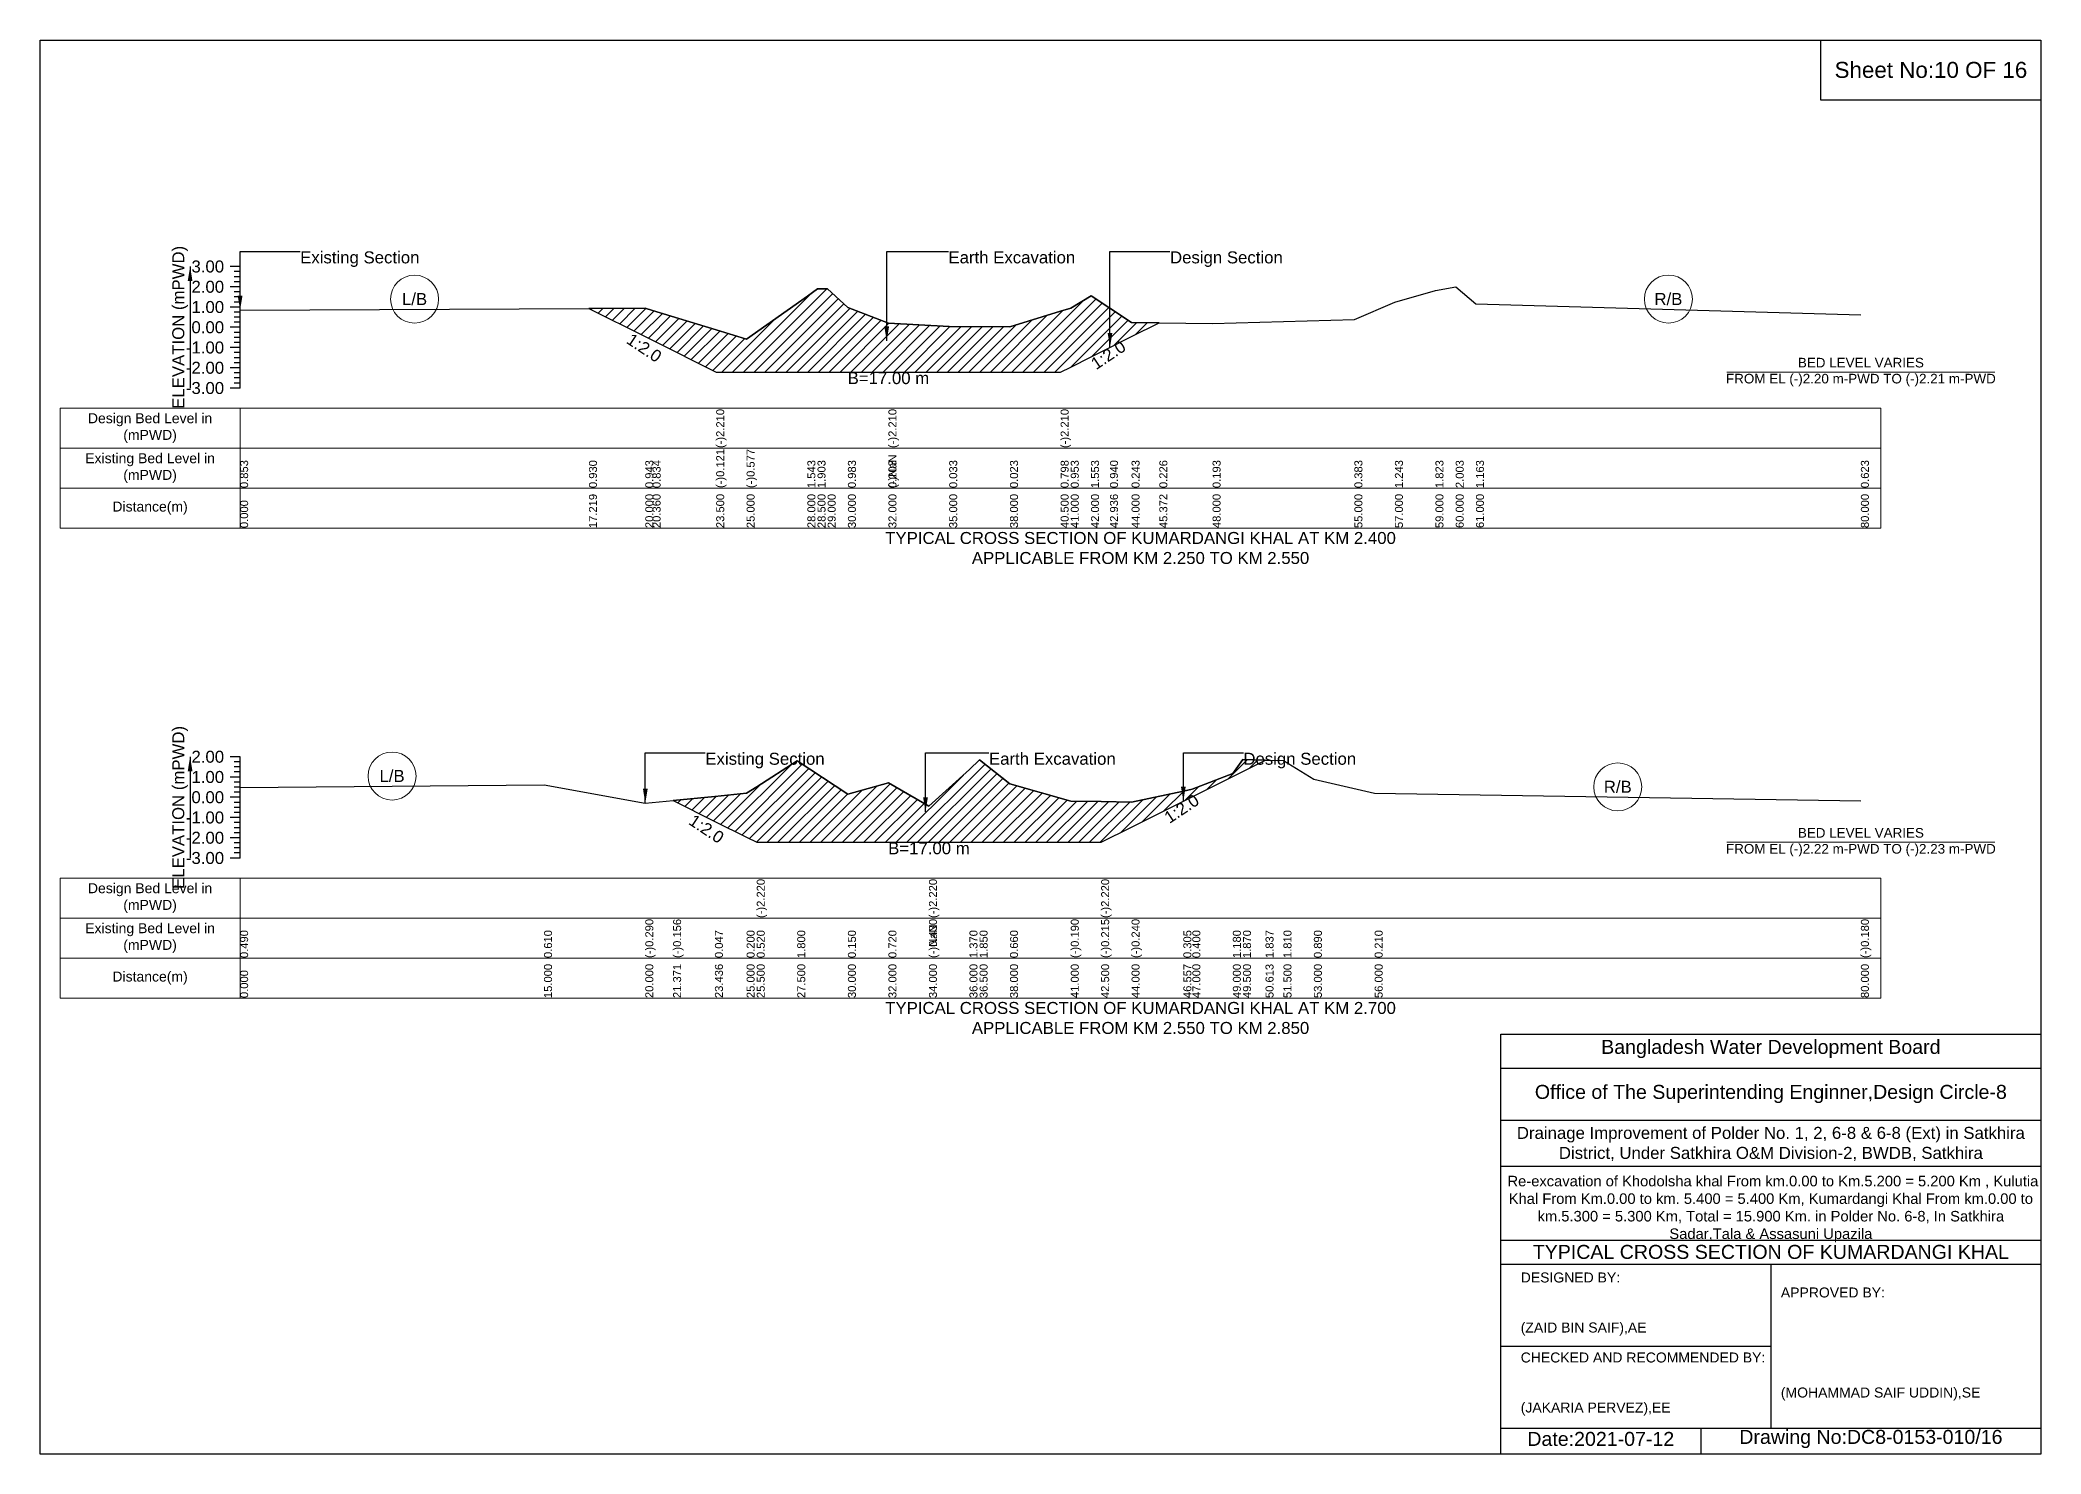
# Model space of a CAD drawing. Header units: inches. Extents: x 91000 to 568000, y -5656 to 0.
# Drawn here: x 500000 to 508000, y -5656 to 0 of the extents above; entities that cross this region are included whole.
import ezdxf

# ---------------------------------------------------------------- set-up
doc = ezdxf.new("R2010")
doc.units = ezdxf.units.IN
doc.header["$LTSCALE"] = 7
doc.header["$MEASUREMENT"] = 0
for name, color, linetype, lineweight in [('Cross section Data Border', 7, 'Continuous', 9), ('Cross Section Labels', 7, 'Continuous', 9), ('Existing_Bed_Level for Xsection', 7, 'Continuous', 25)]:
    doc.layers.add(name, color=color, linetype=linetype, lineweight=lineweight)
doc.styles.get("Standard").update_dxf_attribs({"font": 'arial.ttf'})
doc.dimstyles.get("Standard").update_dxf_attribs({"dimtxt": 0.18, "dimasz": 0.18, "dimexe": 0.18, "dimexo": 0.0625, "dimgap": 0.09, "dimtad": 0, "dimtih": 1, "dimtoh": 1, "dimdec": 4, "dimzin": 0, "dimdsep": 46, "dimtxsty": 'Standard', "dimcen": 0.09, "dimadec": 0, "dimazin": 0, "dimtfac": 1, "dimtdec": 4, "dimtofl": 0, "dimtmove": 0, "dimatfit": 3, "dimfxl": 1, "dimtolj": 1, "dimtzin": 0, "dimarcsym": 0})

msp = doc.modelspace()

# ---------------------------------------------------------------- hatches: boundary and pattern name
at = {"layer": 'Existing_Bed_Level for Xsection'}
h = msp.add_hatch(dxfattribs=at)
h.set_pattern_fill('ANSI31', color=256, scale=243, style=0)
h.paths.add_polyline_path([(502194.7, -1073.9), (502420, -1186.5), (502449.1, -1201.1), (502703.5, -1328.3), (502825, -1328.3), (503068, -1328.3), (503108.5, -1328.3), (503149, -1328.3), (503230, -1328.3), (503392, -1328.3), (503635, -1328.3), (503878, -1328.3), (504080.5, -1328.3), (504121, -1308), (504202, -1267.5), (504277.8, -1229.6), (504364, -1186.5), (504475.1, -1131), (504364, -1129.6), (504277.8, -1073.1), (504202, -1023.5), (504121, -1072.1), (504080.5, -1084.6), (503878, -1147.4), (503635, -1146.6), (503392, -1132.8), (503230, -1069.6), (503149, -995.1), (503108.5, -995.1), (503068, -1024.3), (502825, -1196), (502703.5, -1159.1), (502449.1, -1081.7), (502420, -1072.9)])
h = msp.add_hatch(dxfattribs=at)
h.set_pattern_fill('ANSI31', color=256, scale=243, style=0)
h.paths.add_polyline_path([(502531.1, -3041.8), (502698.3, -3125.4), (502825, -3188.7), (502865.5, -3209), (503027.5, -3209), (503230, -3209), (503392, -3209), (503554, -3209), (503716, -3209), (503756.5, -3209), (503878, -3209), (504121, -3209), (504242.5, -3209), (504364, -3148.2), (504571.1, -3044.7), (504607, -3026.7), (504769, -2945.7), (504809.5, -2925.5), (504899.7, -2880.4), (504809.5, -2877.7), (504769, -2933.6), (504607, -2996.8), (504571.1, -3004.4), (504364, -3048.6), (504242.5, -3046.6), (504121, -3044.6), (503878, -2975.7), (503756.5, -2879.3), (503716, -2918.2), (503554, -3064), (503392, -2970.8), (503230, -3017), (503027.5, -2883.4), (502865.5, -2987.1), (502825, -3013), (502698.3, -3025.4)])

# ---------------------------------------------------------------- linework, layer by layer
for points in [[(500000, 0), (508000, 0), (508000, -5656), (500000, -5656)], [(507120, 0), (508000, 0), (508000, -240), (507120, -240)]]:
    msp.add_lwpolyline(points, close=True)
for points in [[(505840, -5656), (505840, -3976), (508000, -3976)], [(505840, -4112), (508000, -4112)], [(505840, -4320), (508000, -4320)], [(505840, -4504), (508000, -4504)], [(505840, -4800), (508000, -4800)], [(505840, -4896), (508000, -4896)], [(506920, -4896), (506920, -5552)], [(505840, -5224), (506920, -5224)], [(505840, -5552), (508000, -5552)], [(506640, -5552), (506640, -5656)]]:
    msp.add_lwpolyline(points)
at = {"layer": 'Cross section Data Border'}
for points in [[(500080, -1472.3), (507360, -1472.3), (507360, -1952.3), (500080, -1952.3)], [(500080, -3352.2), (507360, -3352.2), (507360, -3832.2), (500080, -3832.2)]]:
    msp.add_lwpolyline(points, close=True, dxfattribs=at)
for points in [[(500800, -1472.3), (500800, -1952.3)], [(500080, -1632.3), (507360, -1632.3)], [(500080, -1792.3), (507360, -1792.3)], [(500800, -3352.2), (500800, -3832.2)], [(500080, -3512.2), (507360, -3512.2)], [(500080, -3672.2), (507360, -3672.2)]]:
    msp.add_lwpolyline(points, dxfattribs=at)
at = {"layer": 'Cross Section Labels'}
for points in [[(506744.2, -1328.3), (507815.8, -1328.3)], [(506744.2, -3209), (507815.8, -3209)]]:
    msp.add_lwpolyline(points, dxfattribs=at)
for centre in [(501497.4, -1036.5), (506510.5, -1036.4), (501407.5, -2944.1), (506308, -2987.5)]:
    msp.add_circle(centre, 96, dxfattribs=at)
at = {"layer": 'Existing_Bed_Level for Xsection'}
for points in [[(500800, -906.3), (500760, -906.3)], [(500800, -926.5), (500776, -926.5)], [(500800, -946.8), (500776, -946.8)], [(500800, -1392.3), (500800, -1311.3), (500800, -1230.3), (500800, -1149.3), (500800, -1068.3), (500800, -987.3), (500800, -906.3)], [(500800, -987.3), (500760, -987.3)], [(500800, -967), (500776, -967)], [(500800, -1007.5), (500776, -1007.5)], [(500800, -1027.8), (500776, -1027.8)], [(500800, -1080.2), (502194.7, -1073.9), (502420, -1072.9), (502449.1, -1081.7), (502703.5, -1159.1), (502703.5, -1159.1), (502825, -1196), (503068, -1024.3), (503108.5, -995.1), (503149, -995.1), (503230, -1069.6), (503392, -1132.8), (503392, -1132.8), (503635, -1146.6), (503878, -1147.4), (504080.5, -1084.6), (504080.5, -1084.6), (504121, -1072.1), (504202, -1023.5), (504277.8, -1073.1), (504364, -1129.6), (504475.1, -1131), (504688, -1133.6), (505255, -1118.2), (505417, -1048.6), (505579, -1001.6), (505660, -987), (505741, -1055.1), (507280, -1098.8)], [(500800, -1068.3), (500760, -1068.3)], [(500800, -1048), (500776, -1048)], [(500800, -1088.5), (500776, -1088.5)], [(500800, -1108.8), (500776, -1108.8)], [(500800, -1149.3), (500760, -1149.3)], [(500800, -1129), (500776, -1129)], [(500800, -1169.5), (500776, -1169.5)], [(500800, -1189.8), (500776, -1189.8)], [(500800, -1230.3), (500760, -1230.3)], [(500800, -1210), (500776, -1210)], [(500800, -1250.5), (500776, -1250.5)], [(500800, -1270.8), (500776, -1270.8)], [(500800, -1311.3), (500760, -1311.3)], [(500800, -1291), (500776, -1291)], [(500800, -1331.5), (500776, -1331.5)], [(500800, -1351.8), (500776, -1351.8)], [(500800, -1392.3), (500760, -1392.3)], [(500800, -1372), (500776, -1372)], [(500800, -2867.2), (500760, -2867.2)], [(500800, -3272.2), (500800, -3191.2), (500800, -3110.2), (500800, -3029.2), (500800, -2948.2), (500800, -2867.2)], [(500800, -2989.5), (502015, -2979.8), (502420, -3052.7), (502531.1, -3041.8), (502698.3, -3025.4), (502825, -3013), (502865.5, -2987.1), (502865.5, -2987.1), (503027.5, -2883.4), (503230, -3017), (503392, -2970.8), (503554, -3064), (503554, -3064), (503716, -2918.2), (503756.5, -2879.3), (503878, -2975.7), (504121, -3044.6), (504242.5, -3046.6), (504242.5, -3046.6), (504364, -3048.6), (504571.1, -3004.4), (504607, -2996.8), (504769, -2933.6), (504809.5, -2877.7), (504899.7, -2880.4), (504971.5, -2882.6), (505093, -2957.1), (505336, -3012.2), (507280, -3043.8)], [(500800, -2948.2), (500760, -2948.2)], [(500800, -2887.4), (500776, -2887.4)], [(500800, -2907.7), (500776, -2907.7)], [(500800, -2927.9), (500776, -2927.9)], [(500800, -3029.2), (500760, -3029.2)], [(500800, -2968.4), (500776, -2968.4)], [(500800, -2988.7), (500776, -2988.7)], [(500800, -3008.9), (500776, -3008.9)], [(500800, -3110.2), (500760, -3110.2)], [(500800, -3049.4), (500776, -3049.4)], [(500800, -3069.7), (500776, -3069.7)], [(500800, -3089.9), (500776, -3089.9)], [(500800, -3191.2), (500760, -3191.2)], [(500800, -3130.4), (500776, -3130.4)], [(500800, -3150.7), (500776, -3150.7)], [(500800, -3170.9), (500776, -3170.9)], [(500800, -3272.2), (500760, -3272.2)], [(500800, -3211.4), (500776, -3211.4)], [(500800, -3231.7), (500776, -3231.7)], [(500800, -3251.9), (500776, -3251.9)]]:
    msp.add_lwpolyline(points, dxfattribs=at)
for points in [[(502194.7, -1073.9), (502420, -1186.5), (502449.1, -1201.1), (502703.5, -1328.3), (502703.5, -1328.3), (502825, -1328.3), (503068, -1328.3), (503108.5, -1328.3), (503149, -1328.3), (503230, -1328.3), (503392, -1328.3), (503392, -1328.3), (503635, -1328.3), (503878, -1328.3), (504080.5, -1328.3), (504080.5, -1328.3), (504121, -1308), (504202, -1267.5), (504277.8, -1229.6), (504364, -1186.5), (504475.1, -1131), (504475.1, -1131), (504475.1, -1131), (504364, -1129.6), (504277.8, -1073.1), (504202, -1023.5), (504121, -1072.1), (504080.5, -1084.6), (504080.5, -1084.6), (503878, -1147.4), (503635, -1146.6), (503392, -1132.8), (503392, -1132.8), (503230, -1069.6), (503149, -995.1), (503108.5, -995.1), (503068, -1024.3), (502825, -1196), (502703.5, -1159.1), (502703.5, -1159.1), (502449.1, -1081.7), (502420, -1072.9)], [(502531.1, -3041.8), (502531.1, -3041.8), (502698.3, -3125.4), (502825, -3188.7), (502865.5, -3209), (502865.5, -3209), (503027.5, -3209), (503230, -3209), (503392, -3209), (503554, -3209), (503554, -3209), (503716, -3209), (503756.5, -3209), (503878, -3209), (504121, -3209), (504242.5, -3209), (504242.5, -3209), (504364, -3148.2), (504571.1, -3044.7), (504607, -3026.7), (504769, -2945.7), (504809.5, -2925.5), (504899.7, -2880.4), (504809.5, -2877.7), (504769, -2933.6), (504607, -2996.8), (504571.1, -3004.4), (504364, -3048.6), (504242.5, -3046.6), (504242.5, -3046.6), (504121, -3044.6), (503878, -2975.7), (503756.5, -2879.3), (503716, -2918.2), (503554, -3064), (503554, -3064), (503392, -2970.8), (503230, -3017), (503027.5, -2883.4), (502865.5, -2987.1), (502865.5, -2987.1), (502825, -3013), (502698.3, -3025.4), (502531.1, -3041.8)]]:
    msp.add_lwpolyline(points, close=True, dxfattribs=at)

# ---------------------------------------------------------------- texts
at = {"attachment_point": 5}
for s, insert, char_height in [('Sheet No:10 OF 16', (507560, -120), 64), ('Bangladesh Water Development Board', (506920, -4036), 56), ('Office of The Superintending Enginner,Design Circle-8', (506920, -4216), 56)]:
    msp.add_mtext(s, dxfattribs=dict(at, insert=insert, char_height=char_height))
for s, insert, char_height, width, attachment_point in [('Drainage Improvement of Polder No. 1, 2, 6-8 & 6-8 (Ext) in Satkhira District, Under Satkhira O&M Division-2, BWDB, Satkhira', (506920, -4416), 48, 2240, 5), (' Re-excavation of Khodolsha khal From km.0.00 to Km.5.200 = 5.200 Km , Kulutia Khal From Km.0.00 to km. 5.400 = 5.400 Km, Kumardangi Khal From km.0.00 to km.5.300 = 5.300 Km, Total = 15.900 Km. in Polder No. 6-8, In Satkhira Sadar,Tala & Assasuni Upazila', (506920, -4676), 42.1524, 2160, 5), ('TYPICAL CROSS SECTION OF KUMARDANGI KHAL', (506920, -4848), 56, 2240, 5), ('DESIGNED BY:^J^J^J(ZAID BIN SAIF),AE', (505920, -5056), 40, 1120, 4), ('APPROVED BY:^J^J^J^J^J^J(MOHAMMAD SAIF UDDIN),SE', (506960, -5216), 40, 1120, 4), ('CHECKED AND RECOMMENDED BY:^J^J^J(JAKARIA PERVEZ),EE', (505920, -5376), 40, 1120, 4), ('Date:2021-07-12', (506240, -5596), 56, 1120, 5), ('Drawing No:DC8-0153-010/16', (507320, -5596), 56, 1760, 5)]:
    msp.add_mtext(s, dxfattribs=dict(insert=insert, char_height=char_height, width=width, attachment_point=attachment_point))
at = {"layer": 'Cross section Data Border', "char_height": 40, "width": 640, "attachment_point": 5}
for s, insert in [('Design Bed Level in (mPWD)', (500440, -1552.3)), ('Existing Bed Level in (mPWD)', (500440, -1712.3)), ('Distance(m)', (500440, -1872.3)), ('Design Bed Level in (mPWD)', (500440, -3432.2)), ('Existing Bed Level in (mPWD)', (500440, -3592.2)), ('Distance(m)', (500440, -3752.2))]:
    msp.add_mtext(s, dxfattribs=dict(at, insert=insert))
at = {"layer": 'Cross Section Labels'}
for s, insert, char_height, attachment_point in [('Existing Section', (501040, -845.5), 48, 1), ('Earth Excavation', (503632, -845.5), 48, 1), ('Design Section', (504517.8, -845.5), 48, 1), ('L/B', (501497.4, -1036.5), 48, 5), ('R/B', (506510.5, -1036.4), 48, 5), ('BED LEVEL VARIES ^JFROM EL (-)2.20 m-PWD TO (-)2.21 m-PWD', (507280, -1328.3), 38.4, 5), ('B=17.00 m', (503392, -1328.3), 48, 2), ('TYPICAL CROSS SECTION OF KUMARDANGI KHAL AT KM 2.400^JAPPLICABLE FROM KM 2.250 TO KM 2.550', (504400, -2032.3), 48, 5), ('Existing Section', (502660, -2851), 48, 1), ('Earth Excavation', (503794, -2851), 48, 1), ('Design Section', (504811.1, -2851), 48, 1), ('L/B', (501407.5, -2944.1), 48, 5), ('R/B', (506308, -2987.5), 48, 5), ('BED LEVEL VARIES ^JFROM EL (-)2.22 m-PWD TO (-)2.23 m-PWD', (507280, -3209), 38.4, 5), ('B=17.00 m', (503554, -3209), 48, 2), ('TYPICAL CROSS SECTION OF KUMARDANGI KHAL AT KM 2.700^JAPPLICABLE FROM KM 2.550 TO KM 2.850', (504400, -3912.2), 48, 5)]:
    msp.add_mtext(s, dxfattribs=dict(at, insert=insert, char_height=char_height, attachment_point=attachment_point))
at = {"layer": 'Cross Section Labels', "char_height": 48, "attachment_point": 2}
for insert, rotation in [((502428.9, -1211.2), 326.30993), ((504257.6, -1239.7), 33.69007), ((504550.8, -3054.8), 33.69007), ((502678, -3135.5), 326.30993)]:
    msp.add_mtext('1:2.0', dxfattribs=dict(at, insert=insert, rotation=rotation))
at = {"layer": 'Existing_Bed_Level for Xsection', "rotation": 90}
for s, insert, char_height, attachment_point in [('ELEVATION (mPWD)', (500560, -1149.3), 48, 5), ('(-)2.210', (502703.5, -1632.3), 32, 1), ('(-)2.210', (503392, -1632.3), 32, 1), ('(-)2.210', (504080.5, -1632.3), 32, 1), ('(-)0.121', (502703.5, -1792.3), 32, 1), ('(-)0.121', (502703.5, -1792.3), 32, 1), ('(-)0.121', (502703.5, -1792.3), 32, 1), ('(-)0.577', (502825, -1792.3), 32, 1), ('(-)NaN', (503392, -1792.3), 32, 1), ('0.853', (500800, -1792.3), 32, 1), ('0.930', (502194.7, -1792.3), 32, 1), ('0.943', (502420, -1792.3), 32, 1), ('0.834', (502449.1, -1792.3), 32, 1), ('1.543', (503068, -1792.3), 32, 1), ('1.903', (503108.5, -1792.3), 32, 1), ('1.903', (503108.5, -1792.3), 32, 1), ('0.983', (503230, -1792.3), 32, 1), ('0.203', (503392, -1792.3), 32, 1), ('0.203', (503392, -1792.3), 32, 1), ('0.033', (503635, -1792.3), 32, 1), ('0.023', (503878, -1792.3), 32, 1), ('0.798', (504080.5, -1792.3), 32, 1), ('0.798', (504080.5, -1792.3), 32, 1), ('0.798', (504080.5, -1792.3), 32, 1), ('0.953', (504121, -1792.3), 32, 1), ('1.553', (504202, -1792.3), 32, 1), ('0.940', (504277.8, -1792.3), 32, 1), ('0.243', (504364, -1792.3), 32, 1), ('0.226', (504475.1, -1792.3), 32, 1), ('0.193', (504688, -1792.3), 32, 1), ('0.383', (505255, -1792.3), 32, 1), ('1.243', (505417, -1792.3), 32, 1), ('1.823', (505579, -1792.3), 32, 1), ('2.003', (505660, -1792.3), 32, 1), ('1.163', (505741, -1792.3), 32, 1), ('0.623', (507280, -1792.3), 32, 1), ('17.219', (502194.7, -1952.3), 32, 1), ('20.000', (502420, -1952.3), 32, 1), ('20.360', (502449.1, -1952.3), 32, 1), ('23.500', (502703.5, -1952.3), 32, 1), ('23.500', (502703.5, -1952.3), 32, 1), ('23.500', (502703.5, -1952.3), 32, 1), ('25.000', (502825, -1952.3), 32, 1), ('28.000', (503068, -1952.3), 32, 1), ('28.500', (503108.5, -1952.3), 32, 1), ('29.000', (503149, -1952.3), 32, 1), ('30.000', (503230, -1952.3), 32, 1), ('32.000', (503392, -1952.3), 32, 1), ('32.000', (503392, -1952.3), 32, 1), ('32.000', (503392, -1952.3), 32, 1), ('35.000', (503635, -1952.3), 32, 1), ('38.000', (503878, -1952.3), 32, 1), ('40.500', (504080.5, -1952.3), 32, 1), ('40.500', (504080.5, -1952.3), 32, 1), ('40.500', (504080.5, -1952.3), 32, 1), ('41.000', (504121, -1952.3), 32, 1), ('42.000', (504202, -1952.3), 32, 1), ('42.936', (504277.8, -1952.3), 32, 1), ('44.000', (504364, -1952.3), 32, 1), ('45.372', (504475.1, -1952.3), 32, 1), ('48.000', (504688, -1952.3), 32, 1), ('55.000', (505255, -1952.3), 32, 1), ('57.000', (505417, -1952.3), 32, 1), ('59.000', (505579, -1952.3), 32, 1), ('60.000', (505660, -1952.3), 32, 1), ('61.000', (505741, -1952.3), 32, 1), ('80.000', (507280, -1952.3), 32, 1), ('0.000', (500800, -1952.3), 32, 1), ('ELEVATION (mPWD)', (500560, -3069.7), 48, 5), ('(-)2.220', (502865.5, -3512.2), 32, 1), ('(-)2.220', (503554, -3512.2), 32, 1), ('(-)2.220', (504242.5, -3512.2), 32, 1), ('(-)0.290', (502420, -3672.2), 32, 1), ('(-)0.156', (502531.1, -3672.2), 32, 1), ('(-)0.430', (503554, -3672.2), 32, 1), ('(-)0.430', (503554, -3672.2), 32, 1), ('(-)0.190', (504121, -3672.2), 32, 1), ('(-)0.215', (504242.5, -3672.2), 32, 1), ('(-)0.215', (504242.5, -3672.2), 32, 1), ('(-)0.215', (504242.5, -3672.2), 32, 1), ('(-)0.240', (504364, -3672.2), 32, 1), ('(-)0.180', (507280, -3672.2), 32, 1), ('0.490', (500800, -3672.2), 32, 1), ('0.610', (502015, -3672.2), 32, 1), ('0.047', (502698.3, -3672.2), 32, 1), ('0.200', (502825, -3672.2), 32, 1), ('0.520', (502865.5, -3672.2), 32, 1), ('0.520', (502865.5, -3672.2), 32, 1), ('0.520', (502865.5, -3672.2), 32, 1), ('1.800', (503027.5, -3672.2), 32, 1), ('0.150', (503230, -3672.2), 32, 1), ('0.720', (503392, -3672.2), 32, 1), ('(-)NaN', (503554, -3672.2), 32, 1), ('1.370', (503716, -3672.2), 32, 1), ('1.850', (503756.5, -3672.2), 32, 1), ('0.660', (503878, -3672.2), 32, 1), ('0.305', (504571.1, -3672.2), 32, 1), ('0.400', (504607, -3672.2), 32, 1), ('1.180', (504769, -3672.2), 32, 1), ('1.870', (504809.5, -3672.2), 32, 1), ('1.837', (504899.7, -3672.2), 32, 1), ('1.810', (504971.5, -3672.2), 32, 1), ('0.890', (505093, -3672.2), 32, 1), ('0.210', (505336, -3672.2), 32, 1), ('0.000', (500800, -3832.2), 32, 1), ('15.000', (502015, -3832.2), 32, 1), ('20.000', (502420, -3832.2), 32, 1), ('21.371', (502531.1, -3832.2), 32, 1), ('23.436', (502698.3, -3832.2), 32, 1), ('25.000', (502825, -3832.2), 32, 1), ('25.500', (502865.5, -3832.2), 32, 1), ('25.500', (502865.5, -3832.2), 32, 1), ('25.500', (502865.5, -3832.2), 32, 1), ('27.500', (503027.5, -3832.2), 32, 1), ('30.000', (503230, -3832.2), 32, 1), ('32.000', (503392, -3832.2), 32, 1), ('34.000', (503554, -3832.2), 32, 1), ('34.000', (503554, -3832.2), 32, 1), ('34.000', (503554, -3832.2), 32, 1), ('36.000', (503716, -3832.2), 32, 1), ('36.500', (503756.5, -3832.2), 32, 1), ('38.000', (503878, -3832.2), 32, 1), ('41.000', (504121, -3832.2), 32, 1), ('42.500', (504242.5, -3832.2), 32, 1), ('42.500', (504242.5, -3832.2), 32, 1), ('42.500', (504242.5, -3832.2), 32, 1), ('44.000', (504364, -3832.2), 32, 1), ('46.557', (504571.1, -3832.2), 32, 1), ('47.000', (504607, -3832.2), 32, 1), ('49.000', (504769, -3832.2), 32, 1), ('49.500', (504809.5, -3832.2), 32, 1), ('50.613', (504899.7, -3832.2), 32, 1), ('51.500', (504971.5, -3832.2), 32, 1), ('53.000', (505093, -3832.2), 32, 1), ('56.000', (505336, -3832.2), 32, 1), ('80.000', (507280, -3832.2), 32, 1)]:
    msp.add_mtext(s, dxfattribs=dict(at, insert=insert, char_height=char_height, attachment_point=attachment_point))
at = {"layer": 'Existing_Bed_Level for Xsection', "char_height": 48, "attachment_point": 6}
for s, insert in [('3.00', (500736, -906.3)), ('2.00', (500736, -987.3)), ('1.00', (500736, -1068.3)), ('0.00', (500736, -1149.3)), ('-1.00', (500736, -1230.3)), ('-2.00', (500736, -1311.3)), ('-3.00', (500736, -1392.3)), ('2.00', (500736, -2867.2)), ('1.00', (500736, -2948.2)), ('0.00', (500736, -3029.2)), ('-1.00', (500736, -3110.2)), ('-2.00', (500736, -3191.2)), ('-3.00', (500736, -3272.2))]:
    msp.add_mtext(s, dxfattribs=dict(at, insert=insert))

# ---------------------------------------------------------------- leaders
at = {"layer": 'Cross Section Labels', "annotation_type": 0, "has_hookline": 1, "hookline_direction": 0}
for points, text_width in [([(500800, -1080.2), (500800, -845.5), (501039.9, -845.5)], 467.2), ([(503385.1, -1203.5), (503385.1, -845.5), (503631.9, -845.5)], 497), ([(504277.8, -1229.6), (504277.8, -845.5), (504517.7, -845.5)], 441.2), ([(502420, -3052.7), (502420, -2851), (502659.9, -2851)], 467.2), ([(503540.2, -3087.1), (503540.2, -2851), (503793.9, -2851)], 497), ([(504571.1, -3044.7), (504571.1, -2851), (504811, -2851)], 441.2)]:
    msp.add_leader(points, dimstyle='Standard', override={"dimasz": 57.6}, dxfattribs=dict(at, text_width=text_width))
at = {"layer": 'Existing_Bed_Level for Xsection'}
for points in [[(500600, -906.3), (500600, -1392.3)], [(500600, -2867.2), (500600, -3272.2)]]:
    msp.add_leader(points, dimstyle='Standard', override={"dimasz": 57.6}, dxfattribs=at)

doc.saveas('drawing.dxf')
